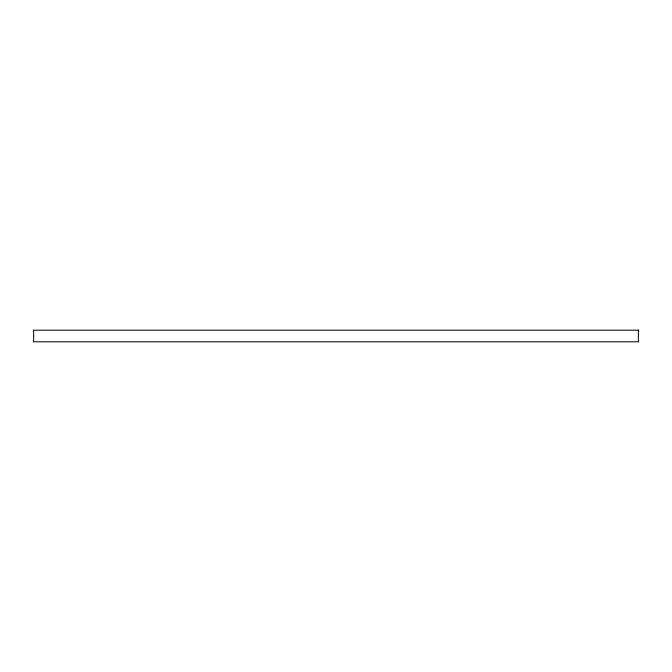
<?xml version="1.0" encoding="UTF-8"?>
<svg xmlns="http://www.w3.org/2000/svg" width="672" height="672" viewBox="0 0 672 672"><rect width="100%" height="100%" fill="white"/><g stroke="black" fill="none" stroke-linecap="round" stroke-linejoin="round"><path stroke-width="1.01" d="M638.4 330.187L33.6 330.187L33.6 341.813L638.4 341.813L638.4 330.187"/></g></svg>
